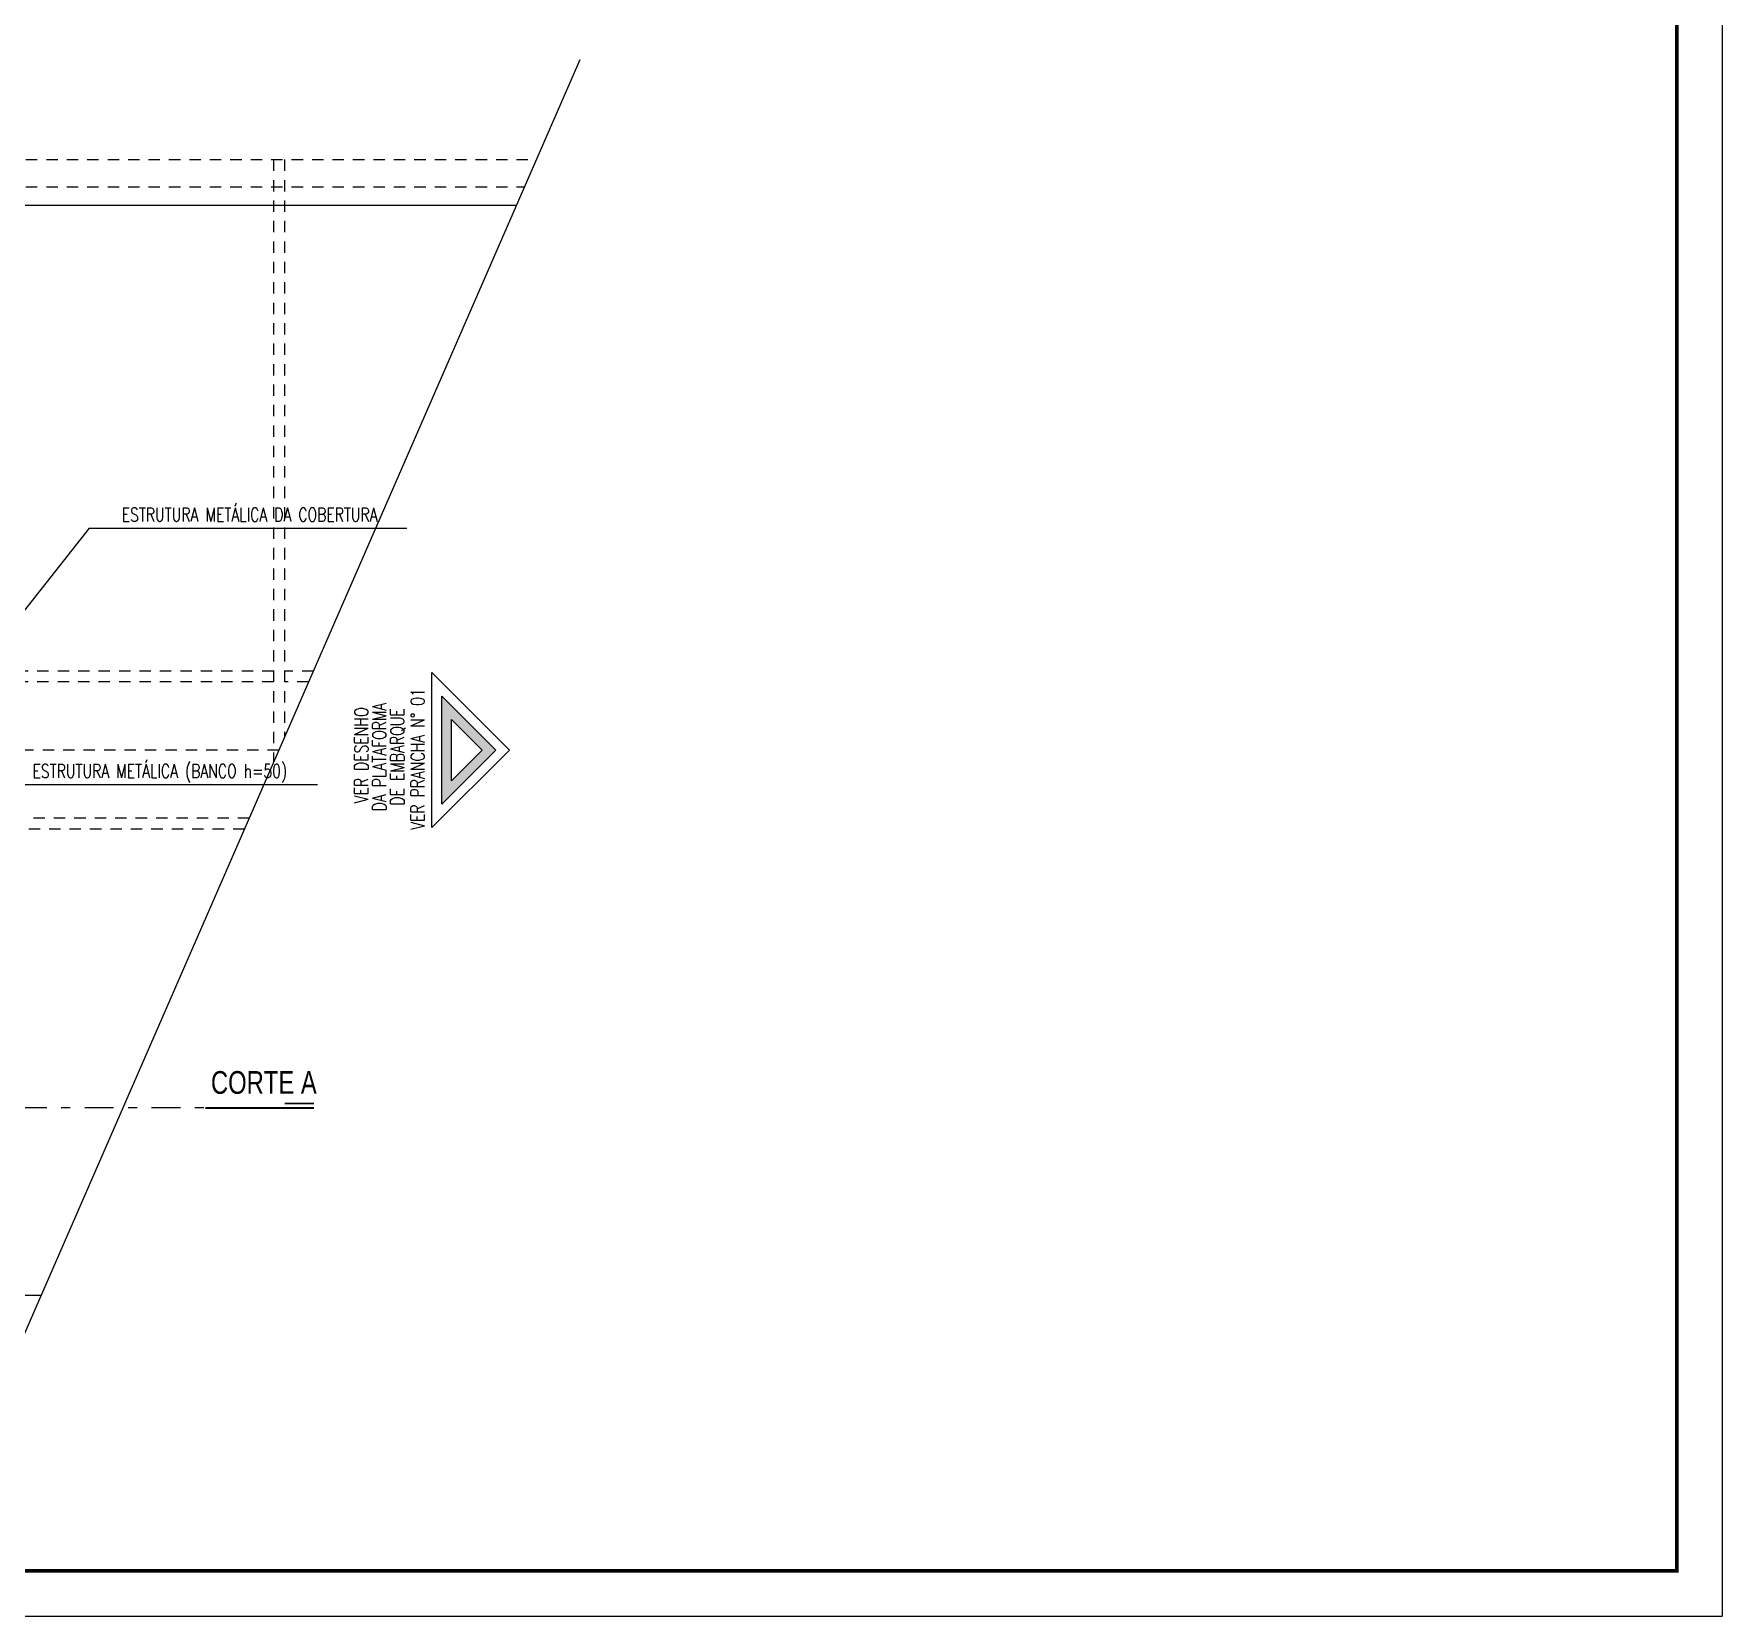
# Model space of a CAD drawing. Extents: x 231.8 to 328.5, y 64.7 to 125.7.
# Drawn here: x 309.92 to 328.5, y 64.69 to 82.11 of the extents above; entities that cross this region are included whole.
import ezdxf

# ---------------------------------------------------------------- set-up
doc = ezdxf.new("R2010")
doc.units = 0
doc.header["$LTSCALE"] = 0.1
doc.header["$MEASUREMENT"] = 0
for name, pattern in [('CENTERX2', [4, 2.5, -0.5, 0.5, -0.5]), ('DASHDOT2', [12.7, 6.35, -3.175, 0, -3.175]), ('DASHED2', [0.375, 0.25, -0.125])]:
    doc.linetypes.add(name, pattern=pattern)
doc.layers.get('0').update_dxf_attribs({"linetype": 'CONTINUOUS'})
for name, color, linetype in [('CORTES', 3, 'CENTERX2'), ('INDIC', 1, 'CONTINUOUS'), ('LINHA_DE_CORTE', 3, 'DASHDOT2'), ('PISO', 250, 'CONTINUOUS'), ('PRANCHA', 15, 'CONTINUOUS'), ('PROJEÇÃO', 7, 'DASHED2'), ('TEXTO_PISO_ÁREA', 1, 'CONTINUOUS')]:
    doc.layers.add(name, color=color, linetype=linetype)
doc.styles.add('STYLE1', font='romans.shx', dxfattribs={"width": 0.75, "height": 0.075})
doc.styles.add('STYLE3', font='arial.ttf', dxfattribs={"width": 0.75, "height": 0.2})

msp = doc.modelspace()

# ---------------------------------------------------------------- hatches: boundary and pattern name
at = {"layer": 'INDIC', "ltscale": 0.02}
h = msp.add_hatch(color=256, dxfattribs=at)
h.paths.add_polyline_path([(314.4089, 73.6309), (315.0047, 74.2267), (314.4089, 74.8225)])
h.paths.add_polyline_path([(314.5155, 74.565), (314.8538, 74.2267), (314.5155, 73.8884)], flags=16)

# ---------------------------------------------------------------- linework, layer by layer
msp.add_line((309.3029, 66.6267), (315.9329, 81.8267))
at = {"layer": 'CORTES', "color": 250, "const_width": 0.02}
for points in [[(313.0032, 70.2878), (311.8073, 70.2878)], [(313.0032, 70.3371), (312.6805, 70.3371)]]:
    msp.add_lwpolyline(points, dxfattribs=at)
at = {"layer": 'INDIC'}
for p, q in [((310.5299, 76.6712), (309.2879, 75.0967)), ((310.5299, 76.6712), (314.0249, 76.6712)), ((314.3022, 73.3734), (314.3022, 75.08)), ((314.4089, 73.6309), (314.4089, 74.8225)), ((314.5155, 73.8884), (314.5155, 74.565)), ((309.5482, 73.8486), (313.0431, 73.8486))]:
    msp.add_line(p, q, dxfattribs=at)
at = {"layer": 'INDIC', "ltscale": 0.02}
for p, q in [((314.3022, 75.08), (315.1555, 74.2267)), ((314.4089, 74.8225), (315.0047, 74.2267)), ((314.5155, 74.565), (314.8538, 74.2267)), ((315.1555, 74.2267), (314.3022, 73.3734)), ((315.0047, 74.2267), (314.4089, 73.6309)), ((314.8538, 74.2267), (314.5155, 73.8884))]:
    msp.add_line(p, q, dxfattribs=at)
at = {"layer": 'LINHA_DE_CORTE', "ltscale": 0.5}
msp.add_line((313.0032, 70.2878), (282.3047, 70.2878), dxfattribs=at)
at = {"layer": 'PISO'}
for p, q in [((283.7829, 80.2267), (315.235, 80.2267)), ((283.7829, 68.2267), (310.0008, 68.2267))]:
    msp.add_line(p, q, dxfattribs=at)
at = {"layer": 'PRANCHA', "color": 250}
for p in [(328.5028, 93.1938), (279.7528, 64.6938)]:
    msp.add_line(p, (328.5028, 64.6938), dxfattribs=at)
at = {"layer": 'PRANCHA', "color": 250, "const_width": 0.04}
msp.add_lwpolyline([(328.0028, 92.6938), (281.0028, 92.6938), (281.0028, 65.1938), (328.0028, 65.1938), (328.0028, 92.6938)], dxfattribs=at)
at = {"layer": 'PROJEÇÃO', "ltscale": 5}
for p, q in [((283.2829, 80.7267), (315.4531, 80.7267)), ((312.5579, 80.7267), (312.5579, 74.0891)), ((312.6779, 80.7267), (312.6779, 74.3642)), ((283.2829, 80.4267), (315.3223, 80.4267)), ((312.5579, 75.0967), (309.8029, 75.0967)), ((312.9974, 75.0967), (312.6779, 75.0967)), ((312.5579, 74.9767), (309.8029, 74.9767)), ((312.9451, 74.9767), (312.6779, 74.9767)), ((312.6179, 74.2267), (283.2829, 74.2267)), ((312.2908, 73.4767), (309.8029, 73.4767)), ((312.2384, 73.3567), (309.8029, 73.3567))]:
    msp.add_line(p, q, dxfattribs=at)

# ---------------------------------------------------------------- texts
at = {"layer": 'LINHA_DE_CORTE', "ltscale": 0.5, "style": 'STYLE3', "width": 0.75}
msp.add_text('CORTE A', height=0.25, dxfattribs=at).set_placement((311.8697, 70.4439))
at = {"layer": 'TEXTO_PISO_ÁREA', "style": 'STYLE1', "width": 0.75}
for s, p in [('ESTRUTURA METÁLICA DA COBERTURA', (310.888, 76.744)), ('ESTRUTURA METÁLICA (BANCO h=50)', (309.9062, 73.9214))]:
    msp.add_text(s, height=0.15, dxfattribs=at).set_placement(p)
for s, p in [('DA PLATAFORMA ', (313.7985, 73.5545)), ('VER PRANCHA N%%D 01', (314.2183, 73.3506)), ('VER DESENHO', (313.5991, 73.6424)), ('DE EMBARQUE', (313.9948, 73.6177))]:
    msp.add_text(s, height=0.15, rotation=90, dxfattribs=at).set_placement(p)

doc.saveas('drawing.dxf')
